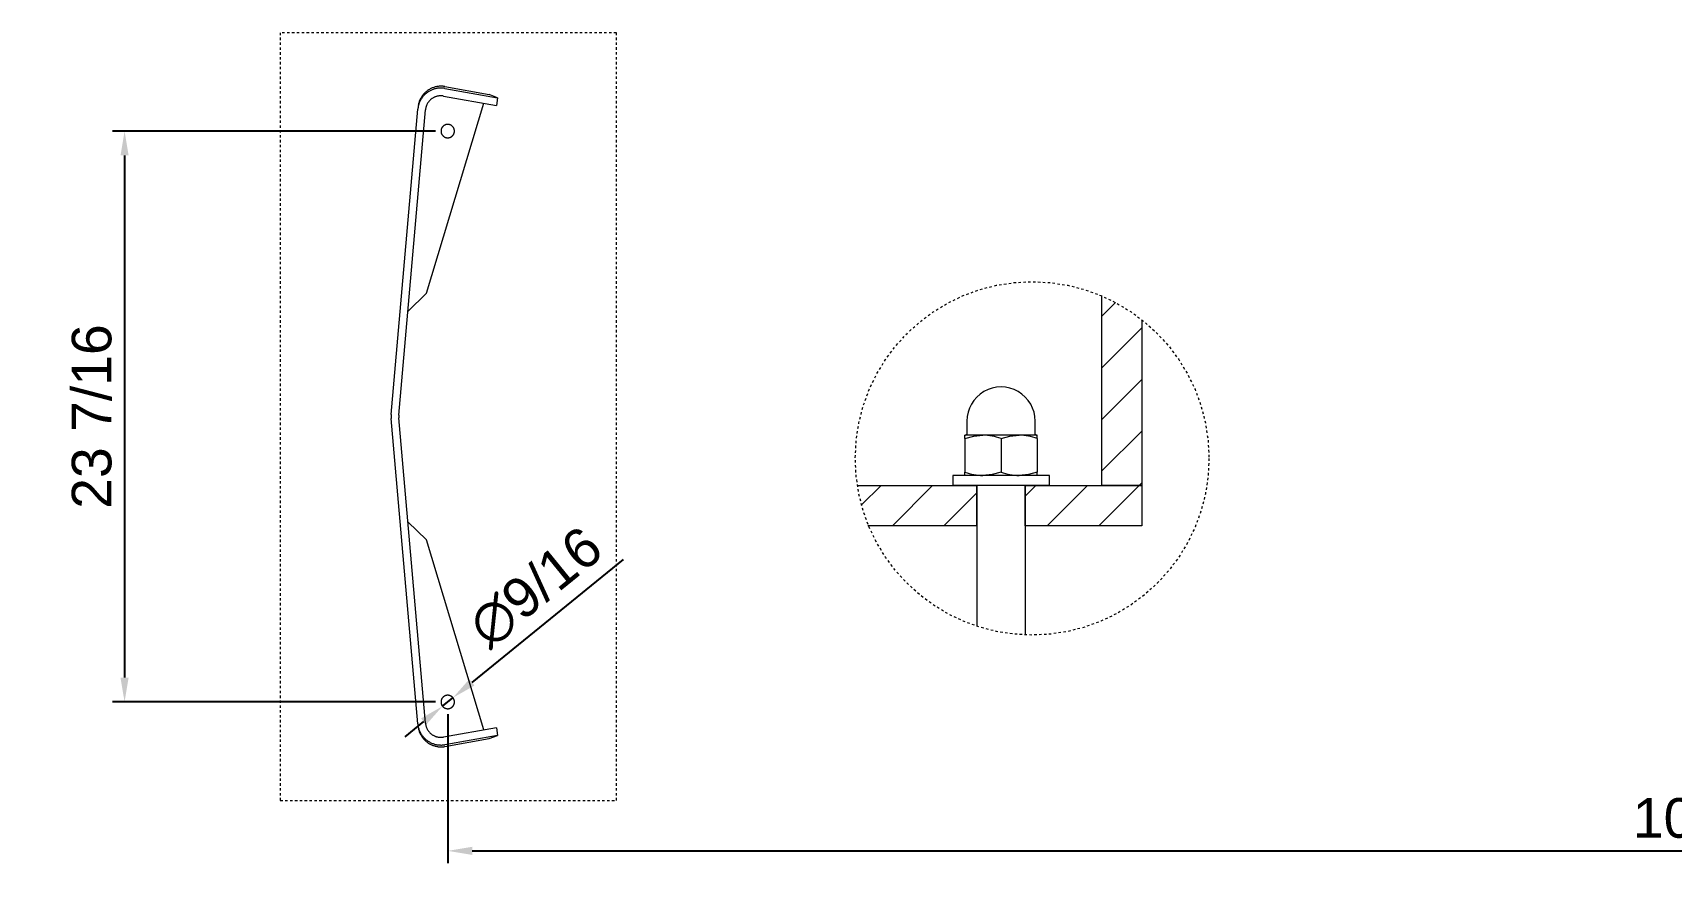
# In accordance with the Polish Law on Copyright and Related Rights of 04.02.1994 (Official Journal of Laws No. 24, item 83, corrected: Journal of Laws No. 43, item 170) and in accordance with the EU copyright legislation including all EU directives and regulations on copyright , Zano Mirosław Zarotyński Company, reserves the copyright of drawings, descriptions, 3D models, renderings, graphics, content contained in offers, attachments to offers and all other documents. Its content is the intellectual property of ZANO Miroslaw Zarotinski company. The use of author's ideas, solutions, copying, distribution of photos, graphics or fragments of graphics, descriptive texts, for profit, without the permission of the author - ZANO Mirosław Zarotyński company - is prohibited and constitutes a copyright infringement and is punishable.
# Model space of a CAD drawing. Header units: inches. Extents: x -10 to 196, y -3 to 133.
# Drawn here: x -9.6 to 57.6, y -3.3 to 31.4 of the extents above; entities that cross this region are included whole.
import ezdxf

# ---------------------------------------------------------------- set-up
doc = ezdxf.new("R2010")
doc.units = ezdxf.units.IN
doc.linetypes.add('HIDDEN', pattern=[1.905, 1.27, -0.635])
for name, color, linetype, lineweight in [('ZANO_R', 7, 'Continuous', 0), ('ZANO_R_przerywana', 250, 'HIDDEN', 0), ('ZANO_W', 1, 'Continuous', 0)]:
    doc.layers.add(name, color=color, linetype=linetype, lineweight=lineweight)
doc.styles.get("Standard").update_dxf_attribs({"font": 'arial.ttf'})
doc.dimstyles.new('amerykanie', dxfattribs={"dimtxt": 50, "dimasz": 50, "dimexe": 0.5, "dimexo": 0.5, "dimgap": 1, "dimtad": 1, "dimdec": 0, "dimzin": 0, "dimlunit": 5, "dimtxsty": 'Standard', "dimcen": 0.09, "dimclrd": 1, "dimclre": 1, "dimclrt": 1, "dimazin": 0, "dimtfac": 1, "dimtdec": 0, "dimtmove": 0, "dimatfit": 3, "dimfxl": 1, "dimtzin": 0, "dimarcsym": 1})

# ---------------------------------------------------------------- blocks, each defined once
blk = doc.blocks.new('*D389')
at = {"layer": 'ZANO_W', "color": 1, "lineweight": -2}
for p, q in [((6.913, 27.338), (-6.336, 27.338)), ((-5.836, 26.338), (-5.836, 4.912)), ((6.917, 3.912), (-6.336, 3.912))]:
    blk.add_line(p, q, dxfattribs=at)
at = {"layer": 'ZANO_W', "color": 1}
for points in [[(-5.67, 26.338), (-6.003, 26.338), (-5.836, 27.338)], [(-6.003, 4.912), (-5.67, 4.912), (-5.836, 3.912)]]:
    blk.add_solid(points, dxfattribs=at)
at = {"layer": 'ZANO_W', "color": 1, "insert": (-7.177, 15.625), "char_height": 1.625, "attachment_point": 5, "rotation": 90}
blk.add_mtext('23 7/16', dxfattribs=at)
blk = doc.blocks.new('*D390')
at = {"layer": 'ZANO_W', "color": 1, "lineweight": -2}
for p, q in [((7.417, 3.412), (7.417, -2.698)), ((112.159, 3.412), (112.159, -2.698)), ((8.417, -2.198), (111.159, -2.198))]:
    blk.add_line(p, q, dxfattribs=at)
at = {"layer": 'ZANO_W', "color": 1}
for points in [[(8.417, -2.031), (8.417, -2.365), (7.417, -2.198)], [(111.159, -2.365), (111.159, -2.031), (112.159, -2.198)]]:
    blk.add_solid(points, dxfattribs=at)
at = {"layer": 'ZANO_W', "color": 1, "insert": (59.788, -0.857), "char_height": 1.625, "attachment_point": 5}
blk.add_mtext('104 3/4', dxfattribs=at)
blk = doc.blocks.new('*D391')
at = {"layer": 'ZANO_W', "color": 1, "lineweight": -2}
for p, q in [((14.6, 9.757), (8.403, 4.717)), ((7.199, 3.738), (7.627, 4.086)), ((6.423, 3.107), (5.648, 2.476))]:
    blk.add_line(p, q, dxfattribs=at)
at = {"layer": 'ZANO_W', "color": 1}
for points in [[(8.297, 4.846), (8.508, 4.587), (7.627, 4.086)], [(6.529, 2.978), (6.318, 3.236), (7.199, 3.738)]]:
    blk.add_solid(points, dxfattribs=at)
at = {"layer": 'ZANO_W', "color": 1, "insert": (11.021, 8.619), "char_height": 1.625, "attachment_point": 5, "rotation": 39.12178}
blk.add_mtext('∅9/16', dxfattribs=at)

msp = doc.modelspace()

# ---------------------------------------------------------------- linework, layer by layer
at = {"layer": 'ZANO_R'}
for p, q in [((6.4543, 28.88795), (6.43211, 28.86399)), ((6.4773, 28.91113), (6.4543, 28.88795)), ((6.50109, 28.93351), (6.4773, 28.91113)), ((6.52563, 28.95506), (6.50109, 28.93351)), ((6.527, 28.88646), (6.50216, 28.86516)), ((6.5509, 28.97575), (6.52563, 28.95506)), ((6.55256, 28.90688), (6.527, 28.88646)), ((6.57686, 28.99556), (6.5509, 28.97575)), ((6.5788, 28.92642), (6.55256, 28.90688)), ((6.60349, 29.01446), (6.57686, 28.99556)), ((6.60571, 28.94503), (6.5788, 28.92642)), ((6.63076, 29.03244), (6.60349, 29.01446)), ((6.63324, 28.9627), (6.60571, 28.94503)), ((6.65863, 29.04946), (6.63076, 29.03244)), ((6.66137, 28.97941), (6.63324, 28.9627)), ((6.68707, 29.06552), (6.65863, 29.04946)), ((6.69006, 28.99514), (6.66137, 28.97941)), ((6.71604, 29.08059), (6.68707, 29.06552)), ((6.71928, 29.00986), (6.69006, 28.99514)), ((6.74551, 29.09466), (6.71604, 29.08059)), ((6.74898, 29.02357), (6.71928, 29.00986)), ((6.77545, 29.1077), (6.74551, 29.09466)), ((6.77914, 29.03625), (6.74898, 29.02357)), ((6.80583, 29.11971), (6.77545, 29.1077)), ((6.80973, 29.04787), (6.77914, 29.03625)), ((6.83659, 29.13066), (6.80583, 29.11971)), ((6.84069, 29.05843), (6.80973, 29.04787)), ((6.86772, 29.14055), (6.83659, 29.13066)), ((6.872, 29.06792), (6.84069, 29.05843)), ((6.89917, 29.14936), (6.86772, 29.14055)), ((6.90362, 29.07631), (6.872, 29.06792)), ((6.9309, 29.15708), (6.89917, 29.14936)), ((6.93551, 29.08361), (6.90362, 29.07631)), ((6.96288, 29.16371), (6.9309, 29.15708)), ((6.96764, 29.08981), (6.93551, 29.08361)), ((6.99506, 29.16924), (6.96288, 29.16371)), ((6.99996, 29.09489), (6.96764, 29.08981)), ((7.02742, 29.17365), (6.99506, 29.16924)), ((7.03244, 29.09885), (6.99996, 29.09489)), ((7.05991, 29.17695), (7.02742, 29.17365)), ((7.06503, 29.10169), (7.03244, 29.09885)), ((7.0925, 29.17913), (7.05991, 29.17695)), ((7.0977, 29.1034), (7.06503, 29.10169)), ((7.12514, 29.18018), (7.0925, 29.17913)), ((7.13041, 29.10397), (7.0977, 29.1034)), ((7.1578, 29.18011), (7.12514, 29.18018)), ((7.16312, 29.10342), (7.13041, 29.10397)), ((7.19044, 29.17892), (7.1578, 29.18011)), ((7.1958, 29.10174), (7.16312, 29.10342)), ((7.22301, 29.17661), (7.19044, 29.17892)), ((7.22839, 29.09893), (7.1958, 29.10174)), ((7.25549, 29.17317), (7.22301, 29.17661)), ((7.26087, 29.095), (7.22839, 29.09893)), ((7.28783, 29.16863), (7.25549, 29.17317)), ((7.2932, 29.08995), (7.26087, 29.095)), ((7.29991, 29.16664), (7.28783, 29.16863)), ((7.2932, 29.08995), (9.44671, 28.70926)), ((7.29991, 29.16664), (9.10512, 28.84269)), ((5.09116, 15.70744), (6.18736, 28.23704)), ((6.19068, 28.26959), (6.18736, 28.23704)), ((6.19422, 28.3155), (6.18837, 28.24855)), ((6.19513, 28.302), (6.19068, 28.26959)), ((6.20069, 28.33424), (6.19513, 28.302)), ((6.20737, 28.36627), (6.20069, 28.33424)), ((6.21193, 28.43243), (6.20555, 28.4004)), ((6.21514, 28.39805), (6.20737, 28.36627)), ((6.2194, 28.46422), (6.21193, 28.43243)), ((6.22401, 28.42954), (6.21514, 28.39805)), ((6.22796, 28.49574), (6.2194, 28.46422)), ((6.23396, 28.46071), (6.22401, 28.42954)), ((6.23761, 28.52694), (6.22796, 28.49574)), ((6.24499, 28.49151), (6.23396, 28.46071)), ((6.24832, 28.55779), (6.23761, 28.52694)), ((6.25707, 28.52192), (6.24499, 28.49151)), ((6.26008, 28.58826), (6.24832, 28.55779)), ((6.27019, 28.55189), (6.25707, 28.52192)), ((6.27289, 28.6183), (6.26008, 28.58826)), ((6.28434, 28.58138), (6.27019, 28.55189)), ((6.28672, 28.64789), (6.27289, 28.6183)), ((6.2995, 28.61037), (6.28434, 28.58138)), ((6.30156, 28.67698), (6.28672, 28.64789)), ((6.31566, 28.63882), (6.2995, 28.61037)), ((6.3174, 28.70554), (6.30156, 28.67698)), ((6.33279, 28.6667), (6.31566, 28.63882)), ((6.33421, 28.73354), (6.3174, 28.70554)), ((6.35087, 28.69397), (6.33279, 28.6667)), ((6.35197, 28.76095), (6.33421, 28.73354)), ((6.36988, 28.72059), (6.35087, 28.69397)), ((6.37066, 28.78773), (6.35197, 28.76095)), ((6.3898, 28.74654), (6.36988, 28.72059)), ((6.39026, 28.81385), (6.37066, 28.78773)), ((6.41061, 28.77179), (6.3898, 28.74654)), ((6.41076, 28.83928), (6.39026, 28.81385)), ((6.43227, 28.79631), (6.41061, 28.77179)), ((6.43211, 28.86399), (6.41076, 28.83928)), ((6.45477, 28.82006), (6.43227, 28.79631)), ((6.47808, 28.84302), (6.45477, 28.82006)), ((6.50216, 28.86516), (6.47808, 28.84302)), ((6.50336, 28.23129), (6.50114, 28.20959)), ((6.50632, 28.2529), (6.50336, 28.23129)), ((6.51003, 28.27439), (6.50632, 28.2529)), ((6.51448, 28.29574), (6.51003, 28.27439)), ((6.51966, 28.31693), (6.51448, 28.29574)), ((6.52557, 28.33792), (6.51966, 28.31693)), ((6.53221, 28.3587), (6.52557, 28.33792)), ((6.53956, 28.37924), (6.53221, 28.3587)), ((6.54761, 28.39951), (6.53956, 28.37924)), ((6.54436, 20.68709), (8.88709, 28.48674)), ((6.55636, 28.41949), (6.54761, 28.39951)), ((6.5658, 28.43915), (6.55636, 28.41949)), ((6.5759, 28.45848), (6.5658, 28.43915)), ((6.58667, 28.47744), (6.5759, 28.45848)), ((6.59809, 28.49603), (6.58667, 28.47744)), ((6.61015, 28.51421), (6.59809, 28.49603)), ((6.62282, 28.53196), (6.61015, 28.51421)), ((6.6361, 28.54926), (6.62282, 28.53196)), ((6.64997, 28.56609), (6.6361, 28.54926)), ((6.66441, 28.58243), (6.64997, 28.56609)), ((6.67941, 28.59827), (6.66441, 28.58243)), ((6.69495, 28.61358), (6.67941, 28.59827)), ((6.71101, 28.62834), (6.69495, 28.61358)), ((6.72757, 28.64253), (6.71101, 28.62834)), ((6.7446, 28.65615), (6.72757, 28.64253)), ((6.7621, 28.66917), (6.7446, 28.65615)), ((6.78004, 28.68158), (6.7621, 28.66917)), ((6.7984, 28.69336), (6.78004, 28.68158)), ((6.81715, 28.7045), (6.7984, 28.69336)), ((6.83627, 28.71499), (6.81715, 28.7045)), ((6.85575, 28.7248), (6.83627, 28.71499)), ((6.87555, 28.73394), (6.85575, 28.7248)), ((6.89566, 28.74239), (6.87555, 28.73394)), ((6.91605, 28.75014), (6.89566, 28.74239)), ((6.93669, 28.75718), (6.91605, 28.75014)), ((6.95757, 28.76351), (6.93669, 28.75718)), ((6.97865, 28.7691), (6.95757, 28.76351)), ((6.99991, 28.77397), (6.97865, 28.7691)), ((7.02133, 28.7781), (6.99991, 28.77397)), ((7.04287, 28.78149), (7.02133, 28.7781)), ((7.06452, 28.78413), (7.04287, 28.78149)), ((7.08625, 28.78602), (7.06452, 28.78413)), ((7.10803, 28.78716), (7.08625, 28.78602)), ((7.12984, 28.78754), (7.10803, 28.78716)), ((7.15165, 28.78718), (7.12984, 28.78754)), ((7.17343, 28.78606), (7.15165, 28.78718)), ((7.19516, 28.78418), (7.17343, 28.78606)), ((7.21682, 28.78156), (7.19516, 28.78418)), ((7.23836, 28.77819), (7.21682, 28.78156)), ((7.23836, 28.77819), (9.40692, 28.39485)), ((9.44671, 28.70926), (9.10512, 28.84269)), ((9.44671, 28.70926), (9.40692, 28.39485)), ((5.40494, 15.67999), (6.50114, 28.20959)), ((7.23186, 27.54609), (7.22487, 27.53979)), ((7.23905, 27.55216), (7.23186, 27.54609)), ((7.24646, 27.55797), (7.23905, 27.55216)), ((7.25405, 27.56353), (7.24646, 27.55797)), ((7.26183, 27.56882), (7.25405, 27.56353)), ((7.26979, 27.57385), (7.26183, 27.56882)), ((7.27791, 27.5786), (7.26979, 27.57385)), ((7.28619, 27.58307), (7.27791, 27.5786)), ((7.29462, 27.58726), (7.28619, 27.58307)), ((7.30318, 27.59115), (7.29462, 27.58726)), ((7.31188, 27.59476), (7.30318, 27.59115)), ((7.32069, 27.59806), (7.31188, 27.59476)), ((7.32961, 27.60106), (7.32069, 27.59806)), ((7.33863, 27.60375), (7.32961, 27.60106)), ((7.34773, 27.60614), (7.33863, 27.60375)), ((7.35691, 27.60821), (7.34773, 27.60614)), ((7.36616, 27.60996), (7.35691, 27.60821)), ((7.37546, 27.6114), (7.36616, 27.60996)), ((7.3848, 27.61253), (7.37546, 27.6114)), ((7.39418, 27.61333), (7.3848, 27.61253)), ((7.40358, 27.61381), (7.39418, 27.61333)), ((7.41299, 27.61397), (7.40358, 27.61381)), ((7.4224, 27.61381), (7.41299, 27.61397)), ((7.43179, 27.61333), (7.4224, 27.61381)), ((7.44117, 27.61253), (7.43179, 27.61333)), ((7.45052, 27.6114), (7.44117, 27.61253)), ((7.45982, 27.60996), (7.45052, 27.6114)), ((7.46906, 27.60821), (7.45982, 27.60996)), ((7.47824, 27.60614), (7.46906, 27.60821)), ((7.48734, 27.60375), (7.47824, 27.60614)), ((7.49636, 27.60106), (7.48734, 27.60375)), ((7.50528, 27.59806), (7.49636, 27.60106)), ((7.51409, 27.59476), (7.50528, 27.59806)), ((7.52279, 27.59115), (7.51409, 27.59476)), ((7.53136, 27.58726), (7.52279, 27.59115)), ((7.53978, 27.58307), (7.53136, 27.58726)), ((7.54806, 27.5786), (7.53978, 27.58307)), ((7.55619, 27.57385), (7.54806, 27.5786)), ((7.56414, 27.56882), (7.55619, 27.57385)), ((7.57192, 27.56353), (7.56414, 27.56882)), ((7.57952, 27.55797), (7.57192, 27.56353)), ((7.58692, 27.55216), (7.57952, 27.55797)), ((7.59412, 27.54609), (7.58692, 27.55216)), ((7.6011, 27.53979), (7.59412, 27.54609)), ((7.13754, 27.34777), (7.13738, 27.33837)), ((7.13738, 27.33837), (7.13754, 27.32896)), ((7.13802, 27.35717), (7.13754, 27.34777)), ((7.13754, 27.32896), (7.13802, 27.31956)), ((7.13883, 27.36655), (7.13802, 27.35717)), ((7.13802, 27.31956), (7.13883, 27.31018)), ((7.13995, 27.37589), (7.13883, 27.36655)), ((7.13883, 27.31018), (7.13995, 27.30084)), ((7.14139, 27.38519), (7.13995, 27.37589)), ((7.13995, 27.30084), (7.14139, 27.29154)), ((7.14314, 27.39444), (7.14139, 27.38519)), ((7.14139, 27.29154), (7.14314, 27.28229)), ((7.14522, 27.40362), (7.14314, 27.39444)), ((7.14314, 27.28229), (7.14522, 27.27311)), ((7.1476, 27.41272), (7.14522, 27.40362)), ((7.14522, 27.27311), (7.1476, 27.26401)), ((7.15029, 27.42174), (7.1476, 27.41272)), ((7.1476, 27.26401), (7.15029, 27.25499)), ((7.15329, 27.43066), (7.15029, 27.42174)), ((7.15029, 27.25499), (7.15329, 27.24607)), ((7.1566, 27.43947), (7.15329, 27.43066)), ((7.15329, 27.24607), (7.1566, 27.23726)), ((7.1602, 27.44817), (7.1566, 27.43947)), ((7.1566, 27.23726), (7.1602, 27.22856)), ((7.16409, 27.45673), (7.1602, 27.44817)), ((7.1602, 27.22856), (7.16409, 27.22)), ((7.16828, 27.46516), (7.16409, 27.45673)), ((7.16409, 27.22), (7.16828, 27.21157)), ((7.17275, 27.47344), (7.16828, 27.46516)), ((7.16828, 27.21157), (7.17275, 27.20329)), ((7.1775, 27.48157), (7.17275, 27.47344)), ((7.17275, 27.20329), (7.1775, 27.19516)), ((7.18253, 27.48952), (7.1775, 27.48157)), ((7.1775, 27.19516), (7.18253, 27.18721)), ((7.18782, 27.4973), (7.18253, 27.48952)), ((7.18253, 27.18721), (7.18782, 27.17943)), ((7.19338, 27.5049), (7.18782, 27.4973)), ((7.18782, 27.17943), (7.19338, 27.17183)), ((7.1992, 27.5123), (7.19338, 27.5049)), ((7.19338, 27.17183), (7.1992, 27.16443)), ((7.20526, 27.51949), (7.1992, 27.5123)), ((7.1992, 27.16443), (7.20526, 27.15724)), ((7.21156, 27.52648), (7.20526, 27.51949)), ((7.20526, 27.15724), (7.21156, 27.15025)), ((7.2181, 27.53325), (7.21156, 27.52648)), ((7.21156, 27.15025), (7.2181, 27.14348)), ((7.22487, 27.53979), (7.2181, 27.53325)), ((7.2181, 27.14348), (7.22487, 27.13694)), ((7.22487, 27.13694), (7.23186, 27.13064)), ((7.23186, 27.13064), (7.23905, 27.12457)), ((7.23905, 27.12457), (7.24646, 27.11876)), ((7.24646, 27.11876), (7.25405, 27.1132)), ((7.25405, 27.1132), (7.26183, 27.10791)), ((7.26183, 27.10791), (7.26979, 27.10288)), ((7.26979, 27.10288), (7.27791, 27.09813)), ((7.27791, 27.09813), (7.28619, 27.09366)), ((7.28619, 27.09366), (7.29462, 27.08947)), ((7.29462, 27.08947), (7.30318, 27.08558)), ((7.30318, 27.08558), (7.31188, 27.08197)), ((7.31188, 27.08197), (7.32069, 27.07867)), ((7.32069, 27.07867), (7.32961, 27.07567)), ((7.32961, 27.07567), (7.33863, 27.07298)), ((7.33863, 27.07298), (7.34773, 27.07059)), ((7.34773, 27.07059), (7.35691, 27.06852)), ((7.35691, 27.06852), (7.36616, 27.06677)), ((7.36616, 27.06677), (7.37546, 27.06533)), ((7.37546, 27.06533), (7.3848, 27.0642)), ((7.3848, 27.0642), (7.39418, 27.0634)), ((7.39418, 27.0634), (7.40358, 27.06292)), ((7.40358, 27.06292), (7.41299, 27.06276)), ((7.41299, 27.06276), (7.4224, 27.06292)), ((7.4224, 27.06292), (7.43179, 27.0634)), ((7.43179, 27.0634), (7.44117, 27.0642)), ((7.44117, 27.0642), (7.45052, 27.06533)), ((7.45052, 27.06533), (7.45982, 27.06677)), ((7.45982, 27.06677), (7.46906, 27.06852)), ((7.46906, 27.06852), (7.47824, 27.07059)), ((7.47824, 27.07059), (7.48734, 27.07298)), ((7.48734, 27.07298), (7.49636, 27.07567)), ((7.49636, 27.07567), (7.50528, 27.07867)), ((7.50528, 27.07867), (7.51409, 27.08197)), ((7.51409, 27.08197), (7.52279, 27.08558)), ((7.52279, 27.08558), (7.53136, 27.08947)), ((7.53136, 27.08947), (7.53978, 27.09366)), ((7.53978, 27.09366), (7.54806, 27.09813)), ((7.54806, 27.09813), (7.55619, 27.10288)), ((7.55619, 27.10288), (7.56414, 27.10791)), ((7.56414, 27.10791), (7.57192, 27.1132)), ((7.57192, 27.1132), (7.57952, 27.11876)), ((7.57952, 27.11876), (7.58692, 27.12457)), ((7.58692, 27.12457), (7.59412, 27.13064)), ((7.59412, 27.13064), (7.6011, 27.13694)), ((7.60787, 27.53325), (7.6011, 27.53979)), ((7.6011, 27.13694), (7.60787, 27.14348)), ((7.61441, 27.52648), (7.60787, 27.53325)), ((7.60787, 27.14348), (7.61441, 27.15025)), ((7.62072, 27.51949), (7.61441, 27.52648)), ((7.61441, 27.15025), (7.62072, 27.15724)), ((7.62678, 27.5123), (7.62072, 27.51949)), ((7.62072, 27.15724), (7.62678, 27.16443)), ((7.63259, 27.5049), (7.62678, 27.5123)), ((7.62678, 27.16443), (7.63259, 27.17183)), ((7.63815, 27.4973), (7.63259, 27.5049)), ((7.63259, 27.17183), (7.63815, 27.17943)), ((7.64344, 27.48952), (7.63815, 27.4973)), ((7.63815, 27.17943), (7.64344, 27.18721)), ((7.64847, 27.48157), (7.64344, 27.48952)), ((7.64344, 27.18721), (7.64847, 27.19516)), ((7.65322, 27.47344), (7.64847, 27.48157)), ((7.64847, 27.19516), (7.65322, 27.20329)), ((7.65769, 27.46516), (7.65322, 27.47344)), ((7.65322, 27.20329), (7.65769, 27.21157)), ((7.66188, 27.45673), (7.65769, 27.46516)), ((7.65769, 27.21157), (7.66188, 27.22)), ((7.66578, 27.44817), (7.66188, 27.45673)), ((7.66188, 27.22), (7.66578, 27.22856)), ((7.66938, 27.43947), (7.66578, 27.44817)), ((7.66578, 27.22856), (7.66938, 27.23726)), ((7.67268, 27.43066), (7.66938, 27.43947)), ((7.66938, 27.23726), (7.67268, 27.24607)), ((7.67568, 27.42174), (7.67268, 27.43066)), ((7.67268, 27.24607), (7.67568, 27.25499)), ((7.67837, 27.41272), (7.67568, 27.42174)), ((7.67568, 27.25499), (7.67837, 27.26401)), ((7.68076, 27.40362), (7.67837, 27.41272)), ((7.67837, 27.26401), (7.68076, 27.27311)), ((7.68283, 27.39444), (7.68076, 27.40362)), ((7.68076, 27.27311), (7.68283, 27.28229)), ((7.68459, 27.38519), (7.68283, 27.39444)), ((7.68283, 27.28229), (7.68459, 27.29154)), ((7.68603, 27.37589), (7.68459, 27.38519)), ((7.68459, 27.29154), (7.68603, 27.30084)), ((7.68715, 27.36655), (7.68603, 27.37589)), ((7.68603, 27.30084), (7.68715, 27.31018)), ((7.68795, 27.35717), (7.68715, 27.36655)), ((7.68715, 27.31018), (7.68795, 27.31956)), ((7.68843, 27.34777), (7.68795, 27.35717)), ((7.68795, 27.31956), (7.68843, 27.32896)), ((7.68859, 27.33837), (7.68843, 27.34777)), ((7.68843, 27.32896), (7.68859, 27.33837)), ((6.54436, 20.68709), (5.77764, 19.93992)), ((34.22327, 20.57566), (34.22327, 12.79575)), ((34.22327, 19.72664), (34.79679, 20.30016)), ((35.87316, 19.59404), (35.87316, 12.79575)), ((34.22327, 17.61001), (35.87316, 19.2599)), ((34.22327, 15.49339), (35.87316, 17.14327)), ((5.08797, 15.65257), (5.08757, 15.62508)), ((5.08757, 15.62508), (5.08797, 15.5976)), ((5.08916, 15.68003), (5.08797, 15.65257)), ((5.08797, 15.5976), (5.08916, 15.57014)), ((5.09116, 15.70744), (5.08916, 15.68003)), ((5.08916, 15.57014), (5.09116, 15.54273)), ((6.18736, 3.01312), (5.09116, 15.54273)), ((5.40281, 15.6434), (5.40254, 15.62508)), ((5.40254, 15.62508), (5.40281, 15.60676)), ((5.40361, 15.66171), (5.40281, 15.6434)), ((5.40281, 15.60676), (5.40361, 15.58845)), ((5.40494, 15.67999), (5.40361, 15.66171)), ((5.40361, 15.58845), (5.40494, 15.57018)), ((6.50114, 3.04058), (5.40494, 15.57018)), ((28.61367, 14.72547), (28.61367, 14.8581)), ((29.35611, 14.8581), (28.61367, 14.8581)), ((28.61367, 14.72547), (28.97741, 14.8217)), ((28.69617, 15.43556), (28.69617, 14.89935)), ((28.97741, 14.8217), (29.35611, 14.8581)), ((30.84101, 14.8581), (29.35611, 14.8581)), ((30.09857, 14.72547), (30.46231, 14.8217)), ((30.46231, 14.8217), (30.84101, 14.8581)), ((31.58346, 14.8581), (30.84101, 14.8581)), ((31.50096, 14.89935), (31.50096, 15.43556)), ((31.58346, 14.72547), (31.58346, 14.8581)), ((34.22327, 13.37677), (35.87316, 15.02665)), ((28.61367, 14.72547), (28.61367, 13.34084)), ((30.09857, 14.72547), (30.09857, 13.34084)), ((31.58346, 14.72547), (31.58346, 13.34084)), ((24.20743, 12.79945), (29.10864, 12.79575)), ((24.37822, 11.99821), (25.17928, 12.79927)), ((25.6425, 11.14587), (27.29401, 12.79737)), ((28.1187, 13.20822), (28.1187, 12.79575)), ((32.07842, 13.20822), (28.1187, 13.20822)), ((32.07842, 12.79575), (28.1187, 12.79575)), ((28.61367, 13.20822), (28.61367, 13.34084)), ((29.10864, 11.14587), (29.10864, 12.79575)), ((29.10864, 12.79575), (29.10864, 7.01973)), ((29.73482, 13.24462), (29.35611, 13.20822)), ((30.09857, 13.34084), (29.73482, 13.24462)), ((31.21971, 13.24462), (30.84101, 13.20822)), ((31.0885, 11.14587), (31.0885, 12.79575)), ((31.0885, 12.79575), (35.87316, 12.79575)), ((31.0885, 12.79575), (31.0885, 6.66261)), ((31.0885, 12.35861), (31.52563, 12.79575)), ((31.58346, 13.34084), (31.21971, 13.24462)), ((31.58346, 13.20822), (31.58346, 13.34084)), ((31.99237, 11.14587), (33.64226, 12.79575)), ((32.07842, 12.79575), (32.07842, 13.20822)), ((34.109, 11.14587), (35.75888, 12.79575)), ((35.87316, 12.79575), (34.22327, 12.79575)), ((35.75888, 12.79575), (35.87316, 12.91002)), ((27.75912, 11.14587), (29.10864, 12.49538)), ((6.54436, 10.56308), (5.77764, 11.31025)), ((29.10864, 11.14587), (24.63665, 11.14587)), ((35.87316, 11.14587), (31.0885, 11.14587)), ((8.88709, 2.76343), (6.54436, 10.56308)), ((7.16828, 4.0386), (7.16409, 4.03017)), ((7.17275, 4.04688), (7.16828, 4.0386)), ((7.1775, 4.055), (7.17275, 4.04688)), ((7.18253, 4.06296), (7.1775, 4.055)), ((7.18782, 4.07074), (7.18253, 4.06296)), ((7.19338, 4.07833), (7.18782, 4.07074)), ((7.1992, 4.08573), (7.19338, 4.07833)), ((7.20526, 4.09293), (7.1992, 4.08573)), ((7.21156, 4.09992), (7.20526, 4.09293)), ((7.2181, 4.10668), (7.21156, 4.09992)), ((7.22487, 4.11322), (7.2181, 4.10668)), ((7.23186, 4.11953), (7.22487, 4.11322)), ((7.23905, 4.12559), (7.23186, 4.11953)), ((7.24646, 4.13141), (7.23905, 4.12559)), ((7.25405, 4.13696), (7.24646, 4.13141)), ((7.26183, 4.14226), (7.25405, 4.13696)), ((7.26979, 4.14728), (7.26183, 4.14226)), ((7.27791, 4.15204), (7.26979, 4.14728)), ((7.28619, 4.15651), (7.27791, 4.15204)), ((7.29462, 4.16069), (7.28619, 4.15651)), ((7.30318, 4.16459), (7.29462, 4.16069)), ((7.31188, 4.16819), (7.30318, 4.16459)), ((7.32069, 4.17149), (7.31188, 4.16819)), ((7.32961, 4.17449), (7.32069, 4.17149)), ((7.33863, 4.17719), (7.32961, 4.17449)), ((7.34773, 4.17957), (7.33863, 4.17719)), ((7.35691, 4.18164), (7.34773, 4.17957)), ((7.36616, 4.1834), (7.35691, 4.18164)), ((7.37546, 4.18484), (7.36616, 4.1834)), ((7.3848, 4.18596), (7.37546, 4.18484)), ((7.39418, 4.18676), (7.3848, 4.18596)), ((7.40358, 4.18725), (7.39418, 4.18676)), ((7.41299, 4.18741), (7.40358, 4.18725)), ((7.4224, 4.18725), (7.41299, 4.18741)), ((7.43179, 4.18676), (7.4224, 4.18725)), ((7.44117, 4.18596), (7.43179, 4.18676)), ((7.45052, 4.18484), (7.44117, 4.18596)), ((7.45982, 4.1834), (7.45052, 4.18484)), ((7.46906, 4.18164), (7.45982, 4.1834)), ((7.47824, 4.17957), (7.46906, 4.18164)), ((7.48734, 4.17719), (7.47824, 4.17957)), ((7.49636, 4.17449), (7.48734, 4.17719)), ((7.50528, 4.17149), (7.49636, 4.17449)), ((7.51409, 4.16819), (7.50528, 4.17149)), ((7.52279, 4.16459), (7.51409, 4.16819)), ((7.53136, 4.16069), (7.52279, 4.16459)), ((7.53978, 4.15651), (7.53136, 4.16069)), ((7.54806, 4.15204), (7.53978, 4.15651)), ((7.55619, 4.14728), (7.54806, 4.15204)), ((7.56414, 4.14226), (7.55619, 4.14728)), ((7.57192, 4.13696), (7.56414, 4.14226)), ((7.57952, 4.13141), (7.57192, 4.13696)), ((7.58692, 4.12559), (7.57952, 4.13141)), ((7.59412, 4.11953), (7.58692, 4.12559)), ((7.6011, 4.11322), (7.59412, 4.11953)), ((7.60787, 4.10668), (7.6011, 4.11322)), ((7.61441, 4.09992), (7.60787, 4.10668)), ((7.62072, 4.09293), (7.61441, 4.09992)), ((7.62678, 4.08573), (7.62072, 4.09293)), ((7.63259, 4.07833), (7.62678, 4.08573)), ((7.63815, 4.07074), (7.63259, 4.07833)), ((7.64344, 4.06296), (7.63815, 4.07074)), ((7.64847, 4.055), (7.64344, 4.06296)), ((7.65322, 4.04688), (7.64847, 4.055)), ((7.65769, 4.0386), (7.65322, 4.04688)), ((7.66188, 4.03017), (7.65769, 4.0386)), ((7.13754, 3.92121), (7.13738, 3.9118)), ((7.13738, 3.9118), (7.13754, 3.90239)), ((7.13802, 3.93061), (7.13754, 3.92121)), ((7.13754, 3.90239), (7.13802, 3.89299)), ((7.13883, 3.93999), (7.13802, 3.93061)), ((7.13802, 3.89299), (7.13883, 3.88362)), ((7.13995, 3.94933), (7.13883, 3.93999)), ((7.13883, 3.88362), (7.13995, 3.87427)), ((7.14139, 3.95863), (7.13995, 3.94933)), ((7.13995, 3.87427), (7.14139, 3.86497)), ((7.14314, 3.96787), (7.14139, 3.95863)), ((7.14139, 3.86497), (7.14314, 3.85573)), ((7.14522, 3.97705), (7.14314, 3.96787)), ((7.14314, 3.85573), (7.14522, 3.84655)), ((7.1476, 3.98616), (7.14522, 3.97705)), ((7.14522, 3.84655), (7.1476, 3.83744)), ((7.15029, 3.99518), (7.1476, 3.98616)), ((7.1476, 3.83744), (7.15029, 3.82843)), ((7.15329, 4.0041), (7.15029, 3.99518)), ((7.15029, 3.82843), (7.15329, 3.81951)), ((7.1566, 4.01291), (7.15329, 4.0041)), ((7.15329, 3.81951), (7.1566, 3.81069)), ((7.1602, 4.0216), (7.1566, 4.01291)), ((7.1566, 3.81069), (7.1602, 3.802)), ((7.16409, 4.03017), (7.1602, 4.0216)), ((7.1602, 3.802), (7.16409, 3.79343)), ((7.16409, 3.79343), (7.16828, 3.785)), ((7.16828, 3.785), (7.17275, 3.77672)), ((7.17275, 3.77672), (7.1775, 3.7686)), ((7.1775, 3.7686), (7.18253, 3.76064)), ((7.18253, 3.76064), (7.18782, 3.75286)), ((7.18782, 3.75286), (7.19338, 3.74527)), ((7.19338, 3.74527), (7.1992, 3.73787)), ((7.1992, 3.73787), (7.20526, 3.73067)), ((7.20526, 3.73067), (7.21156, 3.72368)), ((7.21156, 3.72368), (7.2181, 3.71692)), ((7.2181, 3.71692), (7.22487, 3.71038)), ((7.22487, 3.71038), (7.23186, 3.70407)), ((7.23186, 3.70407), (7.23905, 3.69801)), ((7.23905, 3.69801), (7.24646, 3.6922)), ((7.24646, 3.6922), (7.25405, 3.68664)), ((7.25405, 3.68664), (7.26183, 3.68134)), ((7.26183, 3.68134), (7.26979, 3.67632)), ((7.26979, 3.67632), (7.27791, 3.67156)), ((7.27791, 3.67156), (7.28619, 3.66709)), ((7.28619, 3.66709), (7.29462, 3.66291)), ((7.29462, 3.66291), (7.30318, 3.65901)), ((7.30318, 3.65901), (7.31188, 3.65541)), ((7.31188, 3.65541), (7.32069, 3.65211)), ((7.32069, 3.65211), (7.32961, 3.64911)), ((7.32961, 3.64911), (7.33863, 3.64641)), ((7.33863, 3.64641), (7.34773, 3.64403)), ((7.34773, 3.64403), (7.35691, 3.64196)), ((7.35691, 3.64196), (7.36616, 3.6402)), ((7.36616, 3.6402), (7.37546, 3.63876)), ((7.37546, 3.63876), (7.3848, 3.63764)), ((7.3848, 3.63764), (7.39418, 3.63684)), ((7.39418, 3.63684), (7.40358, 3.63635)), ((7.40358, 3.63635), (7.41299, 3.63619)), ((7.41299, 3.63619), (7.4224, 3.63635)), ((7.4224, 3.63635), (7.43179, 3.63684)), ((7.43179, 3.63684), (7.44117, 3.63764)), ((7.44117, 3.63764), (7.45052, 3.63876)), ((7.45052, 3.63876), (7.45982, 3.6402)), ((7.45982, 3.6402), (7.46906, 3.64196)), ((7.46906, 3.64196), (7.47824, 3.64403)), ((7.47824, 3.64403), (7.48734, 3.64641)), ((7.48734, 3.64641), (7.49636, 3.64911)), ((7.49636, 3.64911), (7.50528, 3.65211)), ((7.50528, 3.65211), (7.51409, 3.65541)), ((7.51409, 3.65541), (7.52279, 3.65901)), ((7.52279, 3.65901), (7.53136, 3.66291)), ((7.53136, 3.66291), (7.53978, 3.66709)), ((7.53978, 3.66709), (7.54806, 3.67156)), ((7.54806, 3.67156), (7.55619, 3.67632)), ((7.55619, 3.67632), (7.56414, 3.68134)), ((7.56414, 3.68134), (7.57192, 3.68664)), ((7.57192, 3.68664), (7.57952, 3.6922)), ((7.57952, 3.6922), (7.58692, 3.69801)), ((7.58692, 3.69801), (7.59412, 3.70407)), ((7.59412, 3.70407), (7.6011, 3.71038)), ((7.6011, 3.71038), (7.60787, 3.71692)), ((7.60787, 3.71692), (7.61441, 3.72368)), ((7.61441, 3.72368), (7.62072, 3.73067)), ((7.62072, 3.73067), (7.62678, 3.73787)), ((7.62678, 3.73787), (7.63259, 3.74527)), ((7.63259, 3.74527), (7.63815, 3.75286)), ((7.63815, 3.75286), (7.64344, 3.76064)), ((7.64344, 3.76064), (7.64847, 3.7686)), ((7.64847, 3.7686), (7.65322, 3.77672)), ((7.65322, 3.77672), (7.65769, 3.785)), ((7.65769, 3.785), (7.66188, 3.79343)), ((7.66578, 4.0216), (7.66188, 4.03017)), ((7.66188, 3.79343), (7.66578, 3.802)), ((7.66938, 4.01291), (7.66578, 4.0216)), ((7.66578, 3.802), (7.66938, 3.81069)), ((7.67268, 4.0041), (7.66938, 4.01291)), ((7.66938, 3.81069), (7.67268, 3.81951)), ((7.67568, 3.99518), (7.67268, 4.0041)), ((7.67268, 3.81951), (7.67568, 3.82843)), ((7.67837, 3.98616), (7.67568, 3.99518)), ((7.67568, 3.82843), (7.67837, 3.83744)), ((7.68076, 3.97705), (7.67837, 3.98616)), ((7.67837, 3.83744), (7.68076, 3.84655)), ((7.68283, 3.96787), (7.68076, 3.97705)), ((7.68076, 3.84655), (7.68283, 3.85573)), ((7.68459, 3.95863), (7.68283, 3.96787)), ((7.68283, 3.85573), (7.68459, 3.86497)), ((7.68603, 3.94933), (7.68459, 3.95863)), ((7.68459, 3.86497), (7.68603, 3.87427)), ((7.68715, 3.93999), (7.68603, 3.94933)), ((7.68603, 3.87427), (7.68715, 3.88362)), ((7.68795, 3.93061), (7.68715, 3.93999)), ((7.68715, 3.88362), (7.68795, 3.89299)), ((7.68843, 3.92121), (7.68795, 3.93061)), ((7.68795, 3.89299), (7.68843, 3.90239)), ((7.68859, 3.9118), (7.68843, 3.92121)), ((7.68843, 3.90239), (7.68859, 3.9118)), ((6.18736, 3.01312), (6.19068, 2.98058)), ((6.18837, 3.00161), (6.19422, 2.93466)), ((6.19068, 2.98058), (6.19513, 2.94816)), ((6.19513, 2.94816), (6.20069, 2.91592)), ((6.20069, 2.91592), (6.20737, 2.88389)), ((6.20555, 2.84976), (6.21193, 2.81773)), ((6.20737, 2.88389), (6.21514, 2.85212)), ((6.21193, 2.81773), (6.2194, 2.78594)), ((6.21514, 2.85212), (6.22401, 2.82062)), ((6.2194, 2.78594), (6.22796, 2.75443)), ((6.22401, 2.82062), (6.23396, 2.78946)), ((6.22796, 2.75443), (6.23761, 2.72322)), ((6.23396, 2.78946), (6.24499, 2.75865)), ((6.23761, 2.72322), (6.24832, 2.69237)), ((6.24499, 2.75865), (6.25707, 2.72825)), ((6.24832, 2.69237), (6.26008, 2.66191)), ((6.25707, 2.72825), (6.27019, 2.69828)), ((6.27019, 2.69828), (6.28434, 2.66878)), ((6.50114, 3.04058), (6.50336, 3.01888)), ((6.50336, 3.01888), (6.50632, 2.99727)), ((6.50632, 2.99727), (6.51003, 2.97578)), ((6.51003, 2.97578), (6.51448, 2.95442)), ((6.51448, 2.95442), (6.51966, 2.93324)), ((6.51966, 2.93324), (6.52557, 2.91224)), ((6.52557, 2.91224), (6.53221, 2.89147)), ((6.53221, 2.89147), (6.53956, 2.87093)), ((6.53956, 2.87093), (6.54761, 2.85066)), ((6.54761, 2.85066), (6.55636, 2.83068)), ((6.55636, 2.83068), (6.5658, 2.81102)), ((6.5658, 2.81102), (6.5759, 2.79169)), ((6.5759, 2.79169), (6.58667, 2.77272)), ((6.58667, 2.77272), (6.59809, 2.75414)), ((6.59809, 2.75414), (6.61015, 2.73596)), ((6.61015, 2.73596), (6.62282, 2.71821)), ((6.62282, 2.71821), (6.6361, 2.70091)), ((6.6361, 2.70091), (6.64997, 2.68408)), ((9.40692, 2.85532), (7.23836, 2.47197)), ((9.40692, 2.85532), (9.44671, 2.5409)), ((6.26008, 2.66191), (6.27289, 2.63186)), ((6.27289, 2.63186), (6.28672, 2.60228)), ((6.28434, 2.66878), (6.2995, 2.63979)), ((6.28672, 2.60228), (6.30156, 2.57319)), ((6.2995, 2.63979), (6.31566, 2.61134)), ((6.30156, 2.57319), (6.3174, 2.54463)), ((6.31566, 2.61134), (6.33279, 2.58347)), ((6.3174, 2.54463), (6.33421, 2.51662)), ((6.33279, 2.58347), (6.35087, 2.5562)), ((6.33421, 2.51662), (6.35197, 2.48922)), ((6.35087, 2.5562), (6.36988, 2.52957)), ((6.35197, 2.48922), (6.37066, 2.46244)), ((6.36988, 2.52957), (6.3898, 2.50362)), ((6.37066, 2.46244), (6.39026, 2.43632)), ((6.3898, 2.50362), (6.41061, 2.47837)), ((6.39026, 2.43632), (6.41076, 2.41089)), ((6.41061, 2.47837), (6.43227, 2.45386)), ((6.41076, 2.41089), (6.43211, 2.38618)), ((6.43211, 2.38618), (6.4543, 2.36222)), ((6.43227, 2.45386), (6.45477, 2.43011)), ((6.4543, 2.36222), (6.4773, 2.33903)), ((6.45477, 2.43011), (6.47808, 2.40714)), ((6.4773, 2.33903), (6.50109, 2.31665)), ((6.47808, 2.40714), (6.50216, 2.385)), ((6.50109, 2.31665), (6.52563, 2.29511)), ((6.50216, 2.385), (6.527, 2.36371)), ((6.52563, 2.29511), (6.5509, 2.27442)), ((6.527, 2.36371), (6.55256, 2.34328)), ((6.5509, 2.27442), (6.57686, 2.25461)), ((6.55256, 2.34328), (6.5788, 2.32375)), ((6.57686, 2.25461), (6.60349, 2.2357)), ((6.5788, 2.32375), (6.60571, 2.30514)), ((6.60349, 2.2357), (6.63076, 2.21773)), ((6.60571, 2.30514), (6.63324, 2.28747)), ((6.63076, 2.21773), (6.65863, 2.2007)), ((6.63324, 2.28747), (6.66137, 2.27076)), ((6.64997, 2.68408), (6.66441, 2.66773)), ((6.65863, 2.2007), (6.68707, 2.18464)), ((6.66137, 2.27076), (6.69006, 2.25503)), ((6.66441, 2.66773), (6.67941, 2.6519)), ((6.67941, 2.6519), (6.69495, 2.63659)), ((6.68707, 2.18464), (6.71604, 2.16957)), ((6.69006, 2.25503), (6.71928, 2.2403)), ((6.69495, 2.63659), (6.71101, 2.62183)), ((6.71101, 2.62183), (6.72757, 2.60763)), ((6.71604, 2.16957), (6.74551, 2.15551)), ((6.71928, 2.2403), (6.74898, 2.22659)), ((6.72757, 2.60763), (6.7446, 2.59401)), ((6.7446, 2.59401), (6.7621, 2.58099)), ((6.74551, 2.15551), (6.77545, 2.14246)), ((6.74898, 2.22659), (6.77914, 2.21392)), ((6.7621, 2.58099), (6.78004, 2.56859)), ((6.77545, 2.14246), (6.80583, 2.13046)), ((6.77914, 2.21392), (6.80973, 2.2023)), ((6.78004, 2.56859), (6.7984, 2.55681)), ((6.7984, 2.55681), (6.81715, 2.54567)), ((6.80583, 2.13046), (6.83659, 2.11951)), ((6.80973, 2.2023), (6.84069, 2.19173)), ((6.81715, 2.54567), (6.83627, 2.53518)), ((6.83627, 2.53518), (6.85575, 2.52536)), ((6.83659, 2.11951), (6.86772, 2.10962)), ((6.84069, 2.19173), (6.872, 2.18225)), ((6.85575, 2.52536), (6.87555, 2.51622)), ((6.86772, 2.10962), (6.89917, 2.10081)), ((6.872, 2.18225), (6.90362, 2.17385)), ((6.87555, 2.51622), (6.89566, 2.50777)), ((6.89566, 2.50777), (6.91605, 2.50002)), ((6.89917, 2.10081), (6.9309, 2.09308)), ((6.90362, 2.17385), (6.93551, 2.16655)), ((6.91605, 2.50002), (6.93669, 2.49298)), ((6.9309, 2.09308), (6.96288, 2.08645)), ((6.93551, 2.16655), (6.96764, 2.16036)), ((6.93669, 2.49298), (6.95757, 2.48666)), ((6.95757, 2.48666), (6.97865, 2.48106)), ((6.96288, 2.08645), (6.99506, 2.08093)), ((6.96764, 2.16036), (6.99996, 2.15528)), ((6.97865, 2.48106), (6.99991, 2.47619)), ((6.99506, 2.08093), (7.02742, 2.07652)), ((6.99991, 2.47619), (7.02133, 2.47206)), ((6.99996, 2.15528), (7.03244, 2.15132)), ((7.02133, 2.47206), (7.04287, 2.46868)), ((7.02742, 2.07652), (7.05991, 2.07322)), ((7.03244, 2.15132), (7.06503, 2.14848)), ((7.04287, 2.46868), (7.06452, 2.46604)), ((7.05991, 2.07322), (7.0925, 2.07104)), ((7.06452, 2.46604), (7.08625, 2.46415)), ((7.06503, 2.14848), (7.0977, 2.14677)), ((7.08625, 2.46415), (7.10803, 2.46301)), ((7.0925, 2.07104), (7.12514, 2.06998)), ((7.0977, 2.14677), (7.13041, 2.14619)), ((7.10803, 2.46301), (7.12984, 2.46262)), ((7.12514, 2.06998), (7.1578, 2.07005)), ((7.12984, 2.46262), (7.15165, 2.46299)), ((7.13041, 2.14619), (7.16312, 2.14674)), ((7.15165, 2.46299), (7.17343, 2.46411)), ((7.1578, 2.07005), (7.19044, 2.07124)), ((7.16312, 2.14674), (7.1958, 2.14842)), ((7.17343, 2.46411), (7.19516, 2.46598)), ((7.19044, 2.07124), (7.22301, 2.07356)), ((7.19516, 2.46598), (7.21682, 2.4686)), ((7.1958, 2.14842), (7.22839, 2.15123)), ((7.21682, 2.4686), (7.23836, 2.47197)), ((7.22301, 2.07356), (7.25549, 2.07699)), ((7.22839, 2.15123), (7.26087, 2.15517)), ((7.25549, 2.07699), (7.28783, 2.08154)), ((7.26087, 2.15517), (7.2932, 2.16022)), ((7.28783, 2.08154), (7.29991, 2.08352)), ((9.44671, 2.5409), (7.2932, 2.16022)), ((7.29991, 2.08352), (9.10512, 2.40747)), ((9.10512, 2.40747), (9.44671, 2.5409))]:
    msp.add_line(p, q, dxfattribs=at)
msp.add_lwpolyline([(35.87316, 12.79575), (35.87316, 11.14587)], dxfattribs=at)
for centre, radius, start, end in [((30.09857, 15.43557), 1.4024, 359.9997308, 180.0002692), ((28.65491, 14.89936), 0.04126, 270.0029354, 359.9902351), ((29.33713, 12.60738), 2.2508, 70.2269566, 89.5167659), ((30.82203, 12.60738), 2.2508, 70.2269566, 89.5167659), ((31.54222, 14.89936), 0.04126, 180.0097649, 269.9970646), ((29.37512, 15.45908), 2.25094, 250.2279308, 269.5162644), ((30.86001, 15.45908), 2.25094, 250.2279308, 269.5162644)]:
    msp.add_arc(centre, radius, start, end, dxfattribs=at)
at = {"layer": 'ZANO_R_przerywana', "ltscale": 0.05}
for p, q in [((14.32717, 31.37403), (0.54684, 31.37403)), ((0.54684, 31.37403), (0.54684, -0.12387)), ((14.32717, -0.12387), (14.32717, 31.37403)), ((0.54684, -0.12387), (14.32717, -0.12387))]:
    msp.add_line(p, q, dxfattribs=at)
at = {"layer": 'ZANO_R_przerywana', "color": 1, "ltscale": 0.05}
msp.add_circle((31.37327, 13.90813), 7.25111, dxfattribs=at)

# ---------------------------------------------------------------- dimensions: what is measured, and where the dimension line sits
at = {"layer": 'ZANO_W'}
dim = msp.add_linear_dim(base=(-5.83634, 3.9118), p1=(7.41299, 27.33837), p2=(7.41653, 3.9118), angle=90, dimstyle='amerykanie', override={"dimtxt": 1.625, "dimasz": 1, "dimgap": 0.5, "dimdec": 4, "dimaunit": 1, "dimadec": 1, "dimtdec": 4, "dimtmove": 1, "dimfrac": 2}, dxfattribs=at)
dim.commit()
dim.dimension.update_dxf_attribs({"geometry": '*D389', "text_midpoint": (-7.17711, 15.62508)})
dim = msp.add_diameter_dim_2p(p1=(7.19917, 3.7379), p2=(7.6268, 4.0857), dimstyle='amerykanie', override={"dimtxt": 1.625, "dimasz": 1, "dimgap": 0.5, "dimdec": 4, "dimaunit": 1, "dimadec": 1, "dimtdec": 4, "dimtmove": 1, "dimfrac": 2}, dxfattribs=at)
dim.commit()
dim.dimension.update_dxf_attribs({"geometry": '*D391', "text_midpoint": (11.02138, 8.61906)})
dim = msp.add_linear_dim(base=(112.1594, -2.19801), p1=(7.41653, 3.9118), p2=(112.1594, 3.9118), dimstyle='amerykanie', override={"dimtxt": 1.625, "dimasz": 1, "dimgap": 0.5, "dimdec": 4, "dimaunit": 1, "dimadec": 1, "dimtdec": 4, "dimtmove": 1, "dimfrac": 2}, dxfattribs=at)
dim.commit()
dim.dimension.update_dxf_attribs({"geometry": '*D390', "text_midpoint": (59.78796, -0.85724)})

doc.saveas('drawing.dxf')
